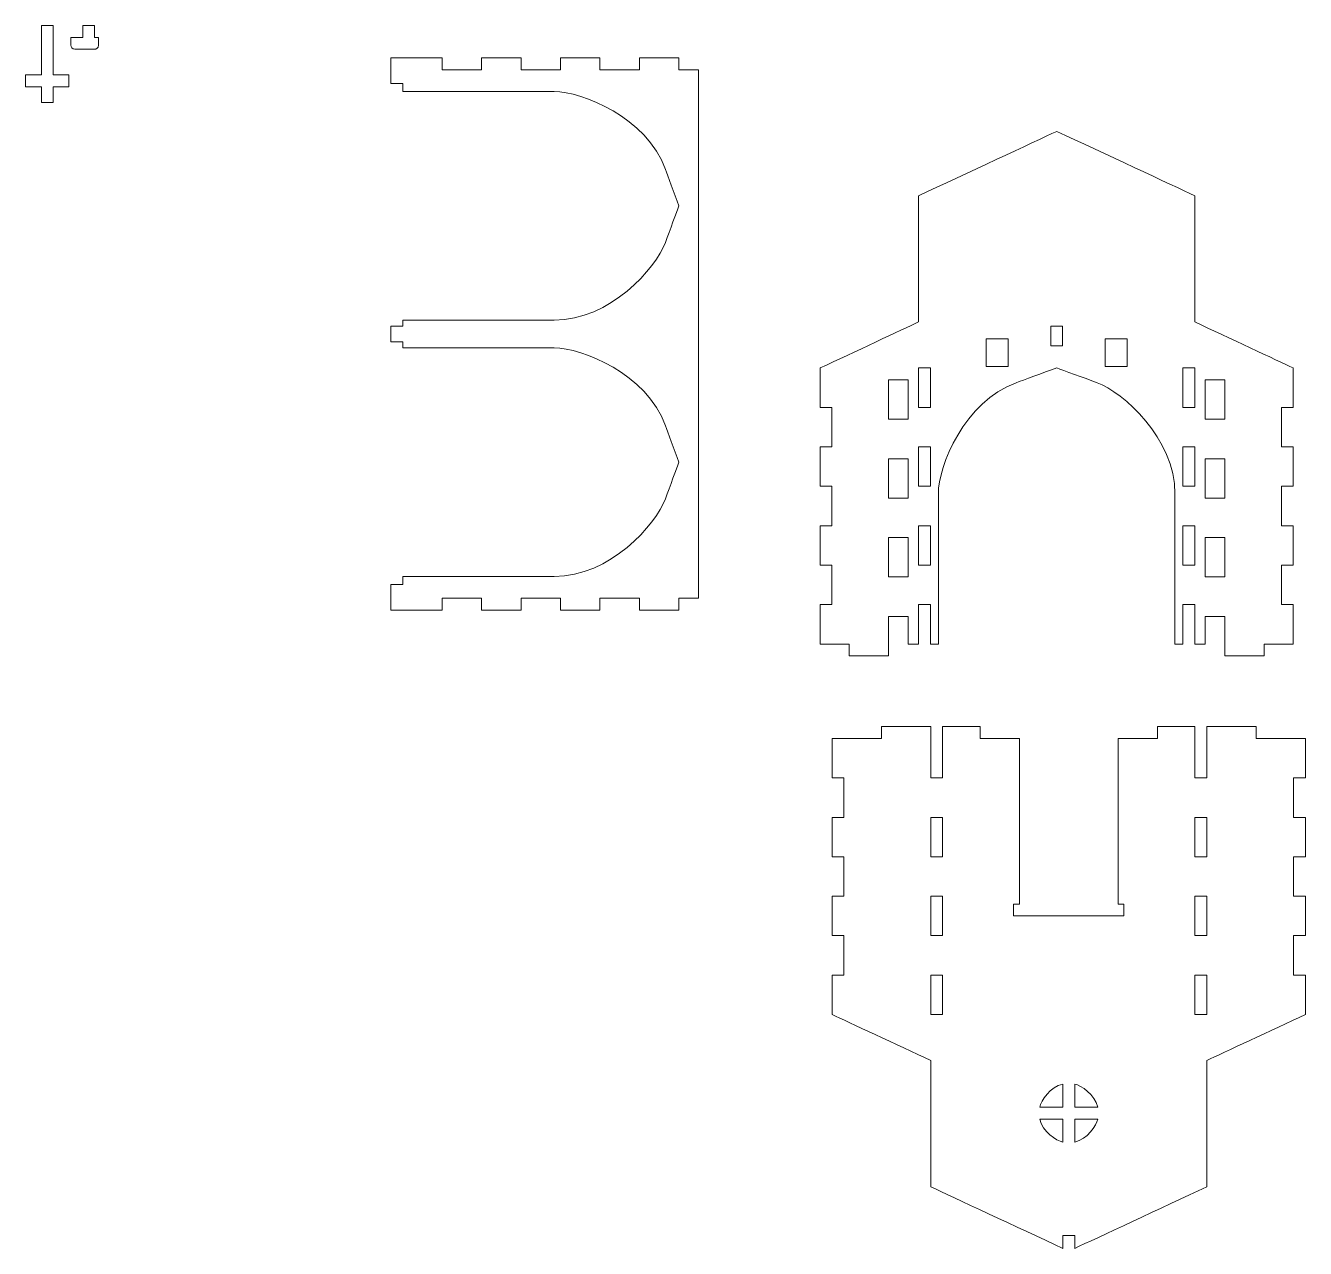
# Model space of a CAD drawing. Header units: millimetres. Extents: x -5059 to 5976, y -2595 to 3315.
# Drawn here: x 103 to 752, y 658 to 1278 of the extents above; entities that cross this region are included whole.
import ezdxf

# ---------------------------------------------------------------- set-up
doc = ezdxf.new("R2010")
doc.units = ezdxf.units.MM
doc.header["$MEASUREMENT"] = 0
doc.layers.add('Layer 1', color=7, linetype='Continuous')
doc.layers.add('Make2D$visible$lines', color=7, linetype='Continuous')

msp = doc.modelspace()

# ---------------------------------------------------------------- linework, layer by layer
at = {"layer": 'Layer 1', "color": 18, "lineweight": 9}
for points in [[(288.242, 1248.3612), (288.242, 1252.6945), (288.242, 1259.1945), (288.242, 1261.3612)], [(288.242, 1261.3612), (296.9087, 1261.3612), (309.9087, 1261.3612), (314.242, 1261.3612)], [(314.242, 1261.3612), (314.242, 1259.3612), (314.242, 1256.3612), (314.242, 1255.3612)], [(334.242, 1255.3612), (334.242, 1257.3612), (334.242, 1260.3612), (334.242, 1261.3612)], [(334.242, 1261.3612), (340.9087, 1261.3612), (350.9087, 1261.3612), (354.242, 1261.3612)], [(354.242, 1261.3612), (354.242, 1259.3612), (354.242, 1256.3612), (354.242, 1255.3612)], [(374.242, 1255.3612), (374.242, 1257.3612), (374.242, 1260.3612), (374.242, 1261.3612)], [(374.242, 1261.3612), (380.9087, 1261.3612), (390.9087, 1261.3612), (394.242, 1261.3612)], [(394.242, 1261.3612), (394.242, 1259.3612), (394.242, 1256.3612), (394.242, 1255.3612)], [(414.242, 1255.3612), (414.242, 1257.3612), (414.242, 1260.3612), (414.242, 1261.3612)], [(414.242, 1261.3612), (420.9087, 1261.3612), (430.9087, 1261.3612), (434.242, 1261.3612)], [(434.242, 1261.3612), (434.242, 1259.3612), (434.242, 1256.3612), (434.242, 1255.3612)], [(314.242, 1255.3612), (320.9087, 1255.3612), (330.9087, 1255.3612), (334.242, 1255.3612)], [(354.242, 1255.3612), (360.9087, 1255.3612), (370.9087, 1255.3612), (374.242, 1255.3612)], [(394.242, 1255.3612), (400.9087, 1255.3612), (410.9087, 1255.3612), (414.242, 1255.3612)], [(434.242, 1255.3612), (437.5754, 1255.3612), (442.5754, 1255.3612), (444.242, 1255.3612)], [(444.242, 1255.3612), (444.242, 1166.0278), (444.242, 1032.0278), (444.242, 987.3612)], [(294.242, 1248.3612), (292.242, 1248.3612), (289.242, 1248.3612), (288.242, 1248.3612)], [(294.242, 1244.3612), (294.242, 1245.6945), (294.242, 1247.6945), (294.242, 1248.3612)], [(371.1193, 1244.3612), (345.4935, 1244.3612), (307.0549, 1244.3612), (294.242, 1244.3612)], [(427.5009, 1204.8824), (417.9215, 1231.2016), (385.1234, 1244.3612), (371.1193, 1244.3612)], [(555.8663, 1191.5097), (579.1997, 1202.3902), (614.1997, 1218.711), (625.8663, 1224.1513)], [(625.8663, 1224.1513), (649.1997, 1213.2707), (684.1997, 1196.95), (695.8663, 1191.5097)], [(434.242, 1186.3612), (431.995, 1192.5349), (428.6244, 1201.7955), (427.5009, 1204.8824)], [(555.8663, 1127.4666), (555.8663, 1148.8143), (555.8663, 1180.8359), (555.8663, 1191.5097)], [(695.8663, 1191.5097), (695.8663, 1170.162), (695.8663, 1138.1405), (695.8663, 1127.4666)], [(427.5009, 1167.84), (429.7479, 1174.0137), (433.1185, 1183.2743), (434.242, 1186.3612)], [(371.1193, 1128.3612), (399.1276, 1128.3612), (422.7112, 1154.6804), (427.5009, 1167.84)], [(288.242, 1125.3612), (290.242, 1125.3612), (293.242, 1125.3612), (294.242, 1125.3612)], [(288.242, 1117.3612), (288.242, 1120.0278), (288.242, 1124.0278), (288.242, 1125.3612)], [(294.242, 1128.3612), (319.8678, 1128.3612), (358.3064, 1128.3612), (371.1193, 1128.3612)], [(294.242, 1125.3612), (294.242, 1126.3612), (294.242, 1127.8612), (294.242, 1128.3612)], [(505.8663, 1104.1513), (522.533, 1111.9231), (547.533, 1123.5807), (555.8663, 1127.4666)], [(628.8663, 1125.3282), (626.8663, 1125.3282), (623.8663, 1125.3282), (622.8663, 1125.3282)], [(622.8663, 1125.3282), (622.8663, 1121.9948), (622.8663, 1116.9948), (622.8663, 1115.3282)], [(628.8663, 1115.3282), (628.8663, 1118.6615), (628.8663, 1123.6615), (628.8663, 1125.3282)], [(695.8663, 1127.4666), (712.533, 1119.6949), (737.533, 1108.0372), (745.8663, 1104.1513)], [(294.242, 1117.3612), (292.242, 1117.3612), (289.242, 1117.3612), (288.242, 1117.3612)], [(294.242, 1114.3612), (294.242, 1115.3612), (294.242, 1116.8612), (294.242, 1117.3612)], [(601.2573, 1118.9359), (597.524, 1118.9359), (591.924, 1118.9359), (590.0573, 1118.9359)], [(590.0573, 1118.9359), (590.0573, 1114.2692), (590.0573, 1107.2692), (590.0573, 1104.9359)], [(601.2573, 1104.9359), (601.2573, 1109.6025), (601.2573, 1116.6025), (601.2573, 1118.9359)], [(661.6753, 1118.9359), (657.942, 1118.9359), (652.342, 1118.9359), (650.4753, 1118.9359)], [(650.4753, 1118.9359), (650.4753, 1114.2692), (650.4753, 1107.2692), (650.4753, 1104.9359)], [(661.6753, 1104.9359), (661.6753, 1109.6025), (661.6753, 1116.6025), (661.6753, 1118.9359)], [(371.1193, 1114.3612), (345.4935, 1114.3612), (307.0549, 1114.3612), (294.242, 1114.3612)], [(427.5009, 1074.8824), (417.9215, 1101.2016), (385.1234, 1114.3612), (371.1193, 1114.3612)], [(622.8663, 1115.3282), (624.8663, 1115.3282), (627.8663, 1115.3282), (628.8663, 1115.3282)], [(505.8663, 1084.1513), (505.8663, 1090.8179), (505.8663, 1100.8179), (505.8663, 1104.1513)], [(555.8663, 1104.1513), (555.8663, 1097.4846), (555.8663, 1087.4846), (555.8663, 1084.1513)], [(561.8663, 1104.1513), (559.8663, 1104.1513), (556.8663, 1104.1513), (555.8663, 1104.1513)], [(561.8663, 1084.1513), (561.8663, 1090.8179), (561.8663, 1100.8179), (561.8663, 1104.1513)], [(590.0573, 1104.9359), (593.7907, 1104.9359), (599.3907, 1104.9359), (601.2573, 1104.9359)], [(625.8663, 1104.1513), (619.0259, 1101.6616), (608.7653, 1097.927), (605.3451, 1096.6822)], [(646.3875, 1096.6822), (639.5471, 1099.1719), (629.2865, 1102.9064), (625.8663, 1104.1513)], [(650.4753, 1104.9359), (654.2086, 1104.9359), (659.8086, 1104.9359), (661.6753, 1104.9359)], [(689.8663, 1104.1513), (689.8663, 1097.4846), (689.8663, 1087.4846), (689.8663, 1084.1513)], [(695.8663, 1104.1513), (693.8663, 1104.1513), (690.8663, 1104.1513), (689.8663, 1104.1513)], [(695.8663, 1084.1513), (695.8663, 1090.8179), (695.8663, 1100.8179), (695.8663, 1104.1513)], [(745.8663, 1104.1513), (745.8663, 1097.4846), (745.8663, 1087.4846), (745.8663, 1084.1513)], [(550.5663, 1098.1513), (547.233, 1098.1513), (542.233, 1098.1513), (540.5663, 1098.1513)], [(540.5663, 1098.1513), (540.5663, 1091.4846), (540.5663, 1081.4846), (540.5663, 1078.1513)], [(550.5663, 1078.1513), (550.5663, 1084.8179), (550.5663, 1094.8179), (550.5663, 1098.1513)], [(711.1663, 1098.1513), (707.833, 1098.1513), (702.833, 1098.1513), (701.1663, 1098.1513)], [(701.1663, 1098.1513), (701.1663, 1091.4846), (701.1663, 1081.4846), (701.1663, 1078.1513)], [(711.1663, 1078.1513), (711.1663, 1084.8179), (711.1663, 1094.8179), (711.1663, 1098.1513)], [(605.3451, 1096.6822), (579.0259, 1087.1027), (565.8663, 1054.3047), (565.8663, 1040.3006)], [(685.8663, 1040.3006), (685.8663, 1068.3089), (659.5471, 1091.8925), (646.3875, 1096.6822)], [(511.8663, 1084.1513), (509.8663, 1084.1513), (506.8663, 1084.1513), (505.8663, 1084.1513)], [(511.8663, 1064.1513), (511.8663, 1070.8179), (511.8663, 1080.8179), (511.8663, 1084.1513)], [(555.8663, 1084.1513), (557.8663, 1084.1513), (560.8663, 1084.1513), (561.8663, 1084.1513)], [(689.8663, 1084.1513), (691.8663, 1084.1513), (694.8663, 1084.1513), (695.8663, 1084.1513)], [(745.8663, 1084.1513), (743.8663, 1084.1513), (740.8663, 1084.1513), (739.8663, 1084.1513)], [(739.8663, 1084.1513), (739.8663, 1077.4846), (739.8663, 1067.4846), (739.8663, 1064.1513)], [(540.5663, 1078.1513), (543.8997, 1078.1513), (548.8997, 1078.1513), (550.5663, 1078.1513)], [(701.1663, 1078.1513), (704.4997, 1078.1513), (709.4997, 1078.1513), (711.1663, 1078.1513)], [(434.242, 1056.3612), (431.995, 1062.5349), (428.6244, 1071.7955), (427.5009, 1074.8824)], [(505.8663, 1064.1513), (507.8663, 1064.1513), (510.8663, 1064.1513), (511.8663, 1064.1513)], [(505.8663, 1044.1513), (505.8663, 1050.8179), (505.8663, 1060.8179), (505.8663, 1064.1513)], [(550.5663, 1058.1513), (547.233, 1058.1513), (542.233, 1058.1513), (540.5663, 1058.1513)], [(540.5663, 1058.1513), (540.5663, 1051.4846), (540.5663, 1041.4846), (540.5663, 1038.1513)], [(550.5663, 1038.1513), (550.5663, 1044.8179), (550.5663, 1054.8179), (550.5663, 1058.1513)], [(555.8663, 1064.1513), (555.8663, 1057.4846), (555.8663, 1047.4846), (555.8663, 1044.1513)], [(561.8663, 1064.1513), (559.8663, 1064.1513), (556.8663, 1064.1513), (555.8663, 1064.1513)], [(561.8663, 1044.1513), (561.8663, 1050.8179), (561.8663, 1060.8179), (561.8663, 1064.1513)], [(689.8663, 1064.1513), (689.8663, 1057.4846), (689.8663, 1047.4846), (689.8663, 1044.1513)], [(695.8663, 1064.1513), (693.8663, 1064.1513), (690.8663, 1064.1513), (689.8663, 1064.1513)], [(695.8663, 1044.1513), (695.8663, 1050.8179), (695.8663, 1060.8179), (695.8663, 1064.1513)], [(711.1663, 1058.1513), (707.833, 1058.1513), (702.833, 1058.1513), (701.1663, 1058.1513)], [(701.1663, 1058.1513), (701.1663, 1051.4846), (701.1663, 1041.4846), (701.1663, 1038.1513)], [(711.1663, 1038.1513), (711.1663, 1044.8179), (711.1663, 1054.8179), (711.1663, 1058.1513)], [(739.8663, 1064.1513), (741.8663, 1064.1513), (744.8663, 1064.1513), (745.8663, 1064.1513)], [(745.8663, 1064.1513), (745.8663, 1057.4846), (745.8663, 1047.4846), (745.8663, 1044.1513)], [(427.5009, 1037.84), (429.7479, 1044.0137), (433.1185, 1053.2743), (434.242, 1056.3612)], [(511.8663, 1044.1513), (509.8663, 1044.1513), (506.8663, 1044.1513), (505.8663, 1044.1513)], [(511.8663, 1024.1513), (511.8663, 1030.8179), (511.8663, 1040.8179), (511.8663, 1044.1513)], [(555.8663, 1044.1513), (557.8663, 1044.1513), (560.8663, 1044.1513), (561.8663, 1044.1513)], [(565.8663, 1040.3006), (565.8663, 1014.9175), (565.8663, 976.8428), (565.8663, 964.1513)], [(685.8663, 964.1513), (685.8663, 989.5344), (685.8663, 1027.609), (685.8663, 1040.3006)], [(689.8663, 1044.1513), (691.8663, 1044.1513), (694.8663, 1044.1513), (695.8663, 1044.1513)], [(745.8663, 1044.1513), (743.8663, 1044.1513), (740.8663, 1044.1513), (739.8663, 1044.1513)], [(739.8663, 1044.1513), (739.8663, 1037.4846), (739.8663, 1027.4846), (739.8663, 1024.1513)], [(371.1193, 998.3612), (399.1276, 998.3612), (422.7112, 1024.6804), (427.5009, 1037.84)], [(540.5663, 1038.1513), (543.8997, 1038.1513), (548.8997, 1038.1513), (550.5663, 1038.1513)], [(701.1663, 1038.1513), (704.4997, 1038.1513), (709.4997, 1038.1513), (711.1663, 1038.1513)], [(505.8663, 1024.1513), (507.8663, 1024.1513), (510.8663, 1024.1513), (511.8663, 1024.1513)], [(505.8663, 1004.1513), (505.8663, 1010.8179), (505.8663, 1020.8179), (505.8663, 1024.1513)], [(555.8663, 1024.1513), (555.8663, 1017.4846), (555.8663, 1007.4846), (555.8663, 1004.1513)], [(561.8663, 1024.1513), (559.8663, 1024.1513), (556.8663, 1024.1513), (555.8663, 1024.1513)], [(561.8663, 1004.1513), (561.8663, 1010.8179), (561.8663, 1020.8179), (561.8663, 1024.1513)], [(689.8663, 1024.1513), (689.8663, 1017.4846), (689.8663, 1007.4846), (689.8663, 1004.1513)], [(695.8663, 1024.1513), (693.8663, 1024.1513), (690.8663, 1024.1513), (689.8663, 1024.1513)], [(695.8663, 1004.1513), (695.8663, 1010.8179), (695.8663, 1020.8179), (695.8663, 1024.1513)], [(739.8663, 1024.1513), (741.8663, 1024.1513), (744.8663, 1024.1513), (745.8663, 1024.1513)], [(745.8663, 1024.1513), (745.8663, 1017.4846), (745.8663, 1007.4846), (745.8663, 1004.1513)], [(550.5663, 1018.1513), (547.233, 1018.1513), (542.233, 1018.1513), (540.5663, 1018.1513)], [(540.5663, 1018.1513), (540.5663, 1011.4846), (540.5663, 1001.4846), (540.5663, 998.1513)], [(550.5663, 998.1513), (550.5663, 1004.8179), (550.5663, 1014.8179), (550.5663, 1018.1513)], [(711.1663, 1018.1513), (707.833, 1018.1513), (702.833, 1018.1513), (701.1663, 1018.1513)], [(701.1663, 1018.1513), (701.1663, 1011.4846), (701.1663, 1001.4846), (701.1663, 998.1513)], [(711.1663, 998.1513), (711.1663, 1004.8179), (711.1663, 1014.8179), (711.1663, 1018.1513)], [(511.8663, 1004.1513), (509.8663, 1004.1513), (506.8663, 1004.1513), (505.8663, 1004.1513)], [(511.8663, 984.1513), (511.8663, 990.8179), (511.8663, 1000.8179), (511.8663, 1004.1513)], [(555.8663, 1004.1513), (557.8663, 1004.1513), (560.8663, 1004.1513), (561.8663, 1004.1513)], [(689.8663, 1004.1513), (691.8663, 1004.1513), (694.8663, 1004.1513), (695.8663, 1004.1513)], [(745.8663, 1004.1513), (743.8663, 1004.1513), (740.8663, 1004.1513), (739.8663, 1004.1513)], [(739.8663, 1004.1513), (739.8663, 997.4846), (739.8663, 987.4846), (739.8663, 984.1513)], [(288.242, 994.3612), (290.242, 994.3612), (293.242, 994.3612), (294.242, 994.3612)], [(288.242, 981.3612), (288.242, 985.6945), (288.242, 992.1945), (288.242, 994.3612)], [(294.242, 998.3612), (319.8678, 998.3612), (358.3064, 998.3612), (371.1193, 998.3612)], [(294.242, 994.3612), (294.242, 995.6945), (294.242, 997.6945), (294.242, 998.3612)], [(540.5663, 998.1513), (543.8997, 998.1513), (548.8997, 998.1513), (550.5663, 998.1513)], [(701.1663, 998.1513), (704.4997, 998.1513), (709.4997, 998.1513), (711.1663, 998.1513)], [(334.242, 987.3612), (327.5754, 987.3612), (317.5754, 987.3612), (314.242, 987.3612)], [(314.242, 987.3612), (314.242, 985.3612), (314.242, 982.3612), (314.242, 981.3612)], [(334.242, 981.3612), (334.242, 983.3612), (334.242, 986.3612), (334.242, 987.3612)], [(374.242, 987.3612), (367.5754, 987.3612), (357.5754, 987.3612), (354.242, 987.3612)], [(354.242, 987.3612), (354.242, 985.3612), (354.242, 982.3612), (354.242, 981.3612)], [(374.242, 981.3612), (374.242, 983.3612), (374.242, 986.3612), (374.242, 987.3612)], [(414.242, 987.3612), (407.5754, 987.3612), (397.5754, 987.3612), (394.242, 987.3612)], [(394.242, 987.3612), (394.242, 985.3612), (394.242, 982.3612), (394.242, 981.3612)], [(414.242, 981.3612), (414.242, 983.3612), (414.242, 986.3612), (414.242, 987.3612)], [(434.242, 987.3612), (434.242, 985.3612), (434.242, 982.3612), (434.242, 981.3612)], [(444.242, 987.3612), (440.9087, 987.3612), (435.9087, 987.3612), (434.242, 987.3612)], [(314.242, 981.3612), (305.5754, 981.3612), (292.5754, 981.3612), (288.242, 981.3612)], [(354.242, 981.3612), (347.5754, 981.3612), (337.5754, 981.3612), (334.242, 981.3612)], [(394.242, 981.3612), (387.5754, 981.3612), (377.5754, 981.3612), (374.242, 981.3612)], [(434.242, 981.3612), (427.5754, 981.3612), (417.5754, 981.3612), (414.242, 981.3612)], [(505.8663, 984.1513), (507.8663, 984.1513), (510.8663, 984.1513), (511.8663, 984.1513)], [(505.8663, 964.1513), (505.8663, 970.8179), (505.8663, 980.8179), (505.8663, 984.1513)], [(555.8663, 984.1513), (555.8663, 977.4846), (555.8663, 967.4846), (555.8663, 964.1513)], [(561.8663, 984.1513), (559.8663, 984.1513), (556.8663, 984.1513), (555.8663, 984.1513)], [(561.8663, 964.1513), (561.8663, 970.8179), (561.8663, 980.8179), (561.8663, 984.1513)], [(689.8663, 984.1513), (689.8663, 977.4846), (689.8663, 967.4846), (689.8663, 964.1513)], [(695.8663, 984.1513), (693.8663, 984.1513), (690.8663, 984.1513), (689.8663, 984.1513)], [(695.8663, 964.1513), (695.8663, 970.8179), (695.8663, 980.8179), (695.8663, 984.1513)], [(739.8663, 984.1513), (741.8663, 984.1513), (744.8663, 984.1513), (745.8663, 984.1513)], [(745.8663, 984.1513), (745.8663, 977.4846), (745.8663, 967.4846), (745.8663, 964.1513)], [(540.5663, 978.1513), (540.5663, 971.4846), (540.5663, 961.4846), (540.5663, 958.1513)], [(550.5663, 978.1513), (547.233, 978.1513), (542.233, 978.1513), (540.5663, 978.1513)], [(550.5663, 964.1513), (550.5663, 968.8179), (550.5663, 975.8179), (550.5663, 978.1513)], [(701.1663, 978.1513), (701.1663, 973.4846), (701.1663, 966.4846), (701.1663, 964.1513)], [(711.1663, 978.1513), (707.833, 978.1513), (702.833, 978.1513), (701.1663, 978.1513)], [(711.1663, 958.1513), (711.1663, 964.8179), (711.1663, 974.8179), (711.1663, 978.1513)], [(505.8663, 964.1513), (510.7663, 964.1513), (518.1163, 964.1513), (520.5663, 964.1513)], [(520.5663, 958.1513), (520.5663, 960.1513), (520.5663, 963.1513), (520.5663, 964.1513)], [(555.8663, 964.1513), (554.0997, 964.1513), (551.4497, 964.1513), (550.5663, 964.1513)], [(561.8663, 964.1513), (563.1997, 964.1513), (565.1997, 964.1513), (565.8663, 964.1513)], [(689.8663, 964.1513), (688.533, 964.1513), (686.533, 964.1513), (685.8663, 964.1513)], [(695.8663, 964.1513), (697.633, 964.1513), (700.283, 964.1513), (701.1663, 964.1513)], [(731.1663, 964.1513), (731.1663, 962.1513), (731.1663, 959.1513), (731.1663, 958.1513)], [(731.1663, 964.1513), (736.0663, 964.1513), (743.4163, 964.1513), (745.8663, 964.1513)], [(540.5663, 958.1513), (533.8997, 958.1513), (523.8997, 958.1513), (520.5663, 958.1513)], [(731.1663, 958.1513), (724.4997, 958.1513), (714.4997, 958.1513), (711.1663, 958.1513)], [(536.9978, 916.2478), (536.9978, 918.2478), (536.9978, 921.2478), (536.9978, 922.2478)], [(561.9978, 922.2478), (553.6645, 922.2478), (541.1645, 922.2478), (536.9978, 922.2478)], [(561.9978, 922.2478), (561.9978, 913.5811), (561.9978, 900.5811), (561.9978, 896.2478)], [(567.9978, 896.2478), (567.9978, 904.9144), (567.9978, 917.9144), (567.9978, 922.2478)], [(567.9978, 922.2478), (574.3312, 922.2478), (583.8312, 922.2478), (586.9978, 922.2478)], [(586.9978, 922.2478), (586.9978, 920.2478), (586.9978, 917.2478), (586.9978, 916.2478)], [(676.9978, 916.2478), (676.9978, 918.2478), (676.9978, 921.2478), (676.9978, 922.2478)], [(695.9978, 922.2478), (689.6645, 922.2478), (680.1645, 922.2478), (676.9978, 922.2478)], [(695.9978, 922.2478), (695.9978, 913.5811), (695.9978, 900.5811), (695.9978, 896.2478)], [(701.9978, 896.2478), (701.9978, 904.9144), (701.9978, 917.9144), (701.9978, 922.2478)], [(701.9978, 922.2478), (710.3312, 922.2478), (722.8312, 922.2478), (726.9978, 922.2478)], [(726.9978, 922.2478), (726.9978, 920.2478), (726.9978, 917.2478), (726.9978, 916.2478)], [(511.9978, 896.2478), (511.9978, 902.9144), (511.9978, 912.9144), (511.9978, 916.2478)], [(511.9978, 916.2478), (520.3312, 916.2478), (532.8312, 916.2478), (536.9978, 916.2478)], [(586.9978, 916.2478), (593.6645, 916.2478), (603.6645, 916.2478), (606.9978, 916.2478)], [(606.9978, 916.2478), (606.9978, 888.2478), (606.9978, 846.2478), (606.9978, 832.2478)], [(656.9978, 832.2478), (656.9978, 860.2478), (656.9978, 902.2478), (656.9978, 916.2478)], [(656.9978, 916.2478), (663.6645, 916.2478), (673.6645, 916.2478), (676.9978, 916.2478)], [(726.9978, 916.2478), (735.3312, 916.2478), (747.8312, 916.2478), (751.9978, 916.2478)], [(751.9978, 896.2478), (751.9978, 902.9144), (751.9978, 912.9144), (751.9978, 916.2478)], [(517.9978, 896.2478), (515.9978, 896.2478), (512.9978, 896.2478), (511.9978, 896.2478)], [(517.9978, 876.2478), (517.9978, 882.9144), (517.9978, 892.9144), (517.9978, 896.2478)], [(561.9978, 896.2478), (563.9978, 896.2478), (566.9978, 896.2478), (567.9978, 896.2478)], [(695.9978, 896.2478), (697.9978, 896.2478), (700.9978, 896.2478), (701.9978, 896.2478)], [(745.9978, 896.2478), (745.9978, 889.5811), (745.9978, 879.5811), (745.9978, 876.2478)], [(751.9978, 896.2478), (749.9978, 896.2478), (746.9978, 896.2478), (745.9978, 896.2478)], [(511.9978, 876.2478), (513.9978, 876.2478), (516.9978, 876.2478), (517.9978, 876.2478)], [(511.9978, 856.2478), (511.9978, 862.9144), (511.9978, 872.9144), (511.9978, 876.2478)], [(567.9978, 876.2478), (565.9978, 876.2478), (562.9978, 876.2478), (561.9978, 876.2478)], [(561.9978, 876.2478), (561.9978, 869.5811), (561.9978, 859.5811), (561.9978, 856.2478)], [(567.9978, 856.2478), (567.9978, 862.9144), (567.9978, 872.9144), (567.9978, 876.2478)], [(701.9978, 876.2478), (699.9978, 876.2478), (696.9978, 876.2478), (695.9978, 876.2478)], [(695.9978, 876.2478), (695.9978, 869.5811), (695.9978, 859.5811), (695.9978, 856.2478)], [(701.9978, 856.2478), (701.9978, 862.9144), (701.9978, 872.9144), (701.9978, 876.2478)], [(745.9978, 876.2478), (747.9978, 876.2478), (750.9978, 876.2478), (751.9978, 876.2478)], [(751.9978, 856.2478), (751.9978, 862.9144), (751.9978, 872.9144), (751.9978, 876.2478)], [(517.9978, 856.2478), (515.9978, 856.2478), (512.9978, 856.2478), (511.9978, 856.2478)], [(517.9978, 836.2478), (517.9978, 842.9144), (517.9978, 852.9144), (517.9978, 856.2478)], [(561.9978, 856.2478), (563.9978, 856.2478), (566.9978, 856.2478), (567.9978, 856.2478)], [(695.9978, 856.2478), (697.9978, 856.2478), (700.9978, 856.2478), (701.9978, 856.2478)], [(745.9978, 856.2478), (745.9978, 849.5811), (745.9978, 839.5811), (745.9978, 836.2478)], [(751.9978, 856.2478), (749.9978, 856.2478), (746.9978, 856.2478), (745.9978, 856.2478)], [(511.9978, 836.2478), (513.9978, 836.2478), (516.9978, 836.2478), (517.9978, 836.2478)], [(511.9978, 816.2478), (511.9978, 822.9144), (511.9978, 832.9144), (511.9978, 836.2478)], [(567.9978, 836.2478), (565.9978, 836.2478), (562.9978, 836.2478), (561.9978, 836.2478)], [(561.9978, 836.2478), (561.9978, 829.5811), (561.9978, 819.5811), (561.9978, 816.2478)], [(567.9978, 816.2478), (567.9978, 822.9144), (567.9978, 832.9144), (567.9978, 836.2478)], [(603.9978, 832.2478), (603.9978, 830.2478), (603.9978, 827.2478), (603.9978, 826.2478)], [(606.9978, 832.2478), (605.9978, 832.2478), (604.4978, 832.2478), (603.9978, 832.2478)], [(659.9978, 832.2478), (658.9978, 832.2478), (657.4978, 832.2478), (656.9978, 832.2478)], [(659.9978, 826.2478), (659.9978, 828.2478), (659.9978, 831.2478), (659.9978, 832.2478)], [(701.9978, 836.2478), (699.9978, 836.2478), (696.9978, 836.2478), (695.9978, 836.2478)], [(695.9978, 836.2478), (695.9978, 829.5811), (695.9978, 819.5811), (695.9978, 816.2478)], [(701.9978, 816.2478), (701.9978, 822.9144), (701.9978, 832.9144), (701.9978, 836.2478)], [(745.9978, 836.2478), (747.9978, 836.2478), (750.9978, 836.2478), (751.9978, 836.2478)], [(751.9978, 836.2478), (751.9978, 829.5811), (751.9978, 819.5811), (751.9978, 816.2478)], [(603.9978, 826.2478), (622.6645, 826.2478), (650.6645, 826.2478), (659.9978, 826.2478)], [(517.9978, 816.2478), (515.9978, 816.2478), (512.9978, 816.2478), (511.9978, 816.2478)], [(517.9978, 796.2478), (517.9978, 802.9144), (517.9978, 812.9144), (517.9978, 816.2478)], [(561.9978, 816.2478), (563.9978, 816.2478), (566.9978, 816.2478), (567.9978, 816.2478)], [(695.9978, 816.2478), (697.9978, 816.2478), (700.9978, 816.2478), (701.9978, 816.2478)], [(745.9978, 816.2478), (745.9978, 809.5811), (745.9978, 799.5811), (745.9978, 796.2478)], [(751.9978, 816.2478), (749.9978, 816.2478), (746.9978, 816.2478), (745.9978, 816.2478)], [(511.9978, 796.2478), (513.9978, 796.2478), (516.9978, 796.2478), (517.9978, 796.2478)], [(511.9978, 776.2478), (511.9978, 782.9144), (511.9978, 792.9144), (511.9978, 796.2478)], [(567.9978, 796.2478), (565.9978, 796.2478), (562.9978, 796.2478), (561.9978, 796.2478)], [(561.9978, 796.2478), (561.9978, 789.5811), (561.9978, 779.5811), (561.9978, 776.2478)], [(567.9978, 776.2478), (567.9978, 782.9144), (567.9978, 792.9144), (567.9978, 796.2478)], [(701.9978, 796.2478), (699.9978, 796.2478), (696.9978, 796.2478), (695.9978, 796.2478)], [(695.9978, 796.2478), (695.9978, 789.5811), (695.9978, 779.5811), (695.9978, 776.2478)], [(701.9978, 776.2478), (701.9978, 782.9144), (701.9978, 792.9144), (701.9978, 796.2478)], [(745.9978, 796.2478), (747.9978, 796.2478), (750.9978, 796.2478), (751.9978, 796.2478)], [(751.9978, 796.2478), (751.9978, 789.5811), (751.9978, 779.5811), (751.9978, 776.2478)], [(561.9978, 752.9324), (545.3312, 760.7042), (520.3312, 772.3619), (511.9978, 776.2478)], [(561.9978, 776.2478), (563.9978, 776.2478), (566.9978, 776.2478), (567.9978, 776.2478)], [(695.9978, 776.2478), (697.9978, 776.2478), (700.9978, 776.2478), (701.9978, 776.2478)], [(751.9978, 776.2478), (735.3312, 768.476), (710.3312, 756.8183), (701.9978, 752.9324)], [(561.9978, 688.8893), (561.9978, 710.237), (561.9978, 742.2585), (561.9978, 752.9324)], [(701.9978, 752.9324), (701.9978, 731.5847), (701.9978, 699.5631), (701.9978, 688.8893)], [(628.9978, 740.9447), (622.5218, 739.6228), (617.9618, 732.4858), (617.3009, 729.2478)], [(628.9978, 729.2478), (628.9978, 733.1467), (628.9978, 738.9952), (628.9978, 740.9447)], [(634.9978, 740.9447), (634.9978, 737.0457), (634.9978, 731.1973), (634.9978, 729.2478)], [(646.6948, 729.2478), (645.3728, 735.7238), (638.2358, 740.2837), (634.9978, 740.9447)], [(617.3009, 729.2478), (621.1999, 729.2478), (627.0483, 729.2478), (628.9978, 729.2478)], [(634.9978, 729.2478), (638.8968, 729.2478), (644.7453, 729.2478), (646.6948, 729.2478)], [(628.9978, 723.2478), (625.0988, 723.2478), (619.2504, 723.2478), (617.3009, 723.2478)], [(617.3009, 723.2478), (618.6228, 716.7717), (625.7598, 712.2118), (628.9978, 711.5508)], [(628.9978, 711.5508), (628.9978, 715.4498), (628.9978, 721.2983), (628.9978, 723.2478)], [(634.9978, 723.2478), (634.9978, 719.3488), (634.9978, 713.5003), (634.9978, 711.5508)], [(646.6948, 723.2478), (642.7958, 723.2478), (636.9473, 723.2478), (634.9978, 723.2478)], [(634.9978, 711.5508), (641.4739, 712.8727), (646.0338, 720.0097), (646.6948, 723.2478)], [(628.9978, 657.6467), (606.6645, 668.0609), (573.1645, 683.6822), (561.9978, 688.8893)], [(701.9978, 688.8893), (679.6645, 678.4751), (646.1645, 662.8538), (634.9978, 657.6467)], [(628.9978, 664.2478), (628.9978, 662.0474), (628.9978, 658.7469), (628.9978, 657.6467)], [(634.9978, 664.2478), (632.9978, 664.2478), (629.9978, 664.2478), (628.9978, 664.2478)], [(634.9978, 657.6467), (634.9978, 659.847), (634.9978, 663.1476), (634.9978, 664.2478)]]:
    msp.add_open_spline(points, degree=3, dxfattribs=at)
at = {"layer": 'Make2D$visible$lines', "color": 18, "lineweight": 9}
for points in [[(116.9981, 1277.778), (114.9981, 1277.778), (111.9981, 1277.778), (110.9981, 1277.778)], [(110.9981, 1277.778), (110.9981, 1269.4447), (110.9981, 1256.9447), (110.9981, 1252.778)], [(116.9981, 1252.778), (116.9981, 1261.1114), (116.9981, 1273.6114), (116.9981, 1277.778)], [(137.9981, 1277.778), (135.9981, 1277.778), (132.9981, 1277.778), (131.9981, 1277.778)], [(131.9981, 1277.778), (131.9981, 1275.778), (131.9981, 1272.778), (131.9981, 1271.778)], [(137.9981, 1271.778), (137.9981, 1273.778), (137.9981, 1276.778), (137.9981, 1277.778)], [(131.9981, 1271.778), (129.9981, 1271.778), (126.9981, 1271.778), (125.9981, 1271.778)], [(125.9981, 1271.778), (125.9981, 1270.4447), (125.9981, 1268.4447), (125.9981, 1267.778)], [(127.9981, 1265.778), (126.6648, 1265.778), (125.9981, 1267.1114), (125.9981, 1267.778)], [(127.9981, 1265.778), (131.3314, 1265.778), (136.3314, 1265.778), (137.9981, 1265.778)], [(139.9981, 1271.778), (139.3314, 1271.778), (138.3314, 1271.778), (137.9981, 1271.778)], [(139.9981, 1267.778), (139.9981, 1266.4447), (138.6648, 1265.778), (137.9981, 1265.778)], [(139.9981, 1267.778), (139.9981, 1269.1114), (139.9981, 1271.1114), (139.9981, 1271.778)], [(110.9981, 1252.778), (108.3314, 1252.778), (104.3314, 1252.778), (102.9981, 1252.778)], [(102.9981, 1252.778), (102.9981, 1250.778), (102.9981, 1247.778), (102.9981, 1246.778)], [(124.9981, 1252.778), (122.3314, 1252.778), (118.3314, 1252.778), (116.9981, 1252.778)], [(124.9981, 1246.778), (124.9981, 1248.778), (124.9981, 1251.778), (124.9981, 1252.778)], [(102.9981, 1246.778), (105.6648, 1246.778), (109.6648, 1246.778), (110.9981, 1246.778)], [(110.9981, 1246.778), (110.9981, 1244.1114), (110.9981, 1240.1114), (110.9981, 1238.778)], [(116.9981, 1238.778), (116.9981, 1241.4447), (116.9981, 1245.4447), (116.9981, 1246.778)], [(116.9981, 1246.778), (119.6648, 1246.778), (123.6648, 1246.778), (124.9981, 1246.778)], [(110.9981, 1238.778), (112.9981, 1238.778), (115.9981, 1238.778), (116.9981, 1238.778)]]:
    msp.add_open_spline(points, degree=3, dxfattribs=at)

doc.saveas('drawing.dxf')
